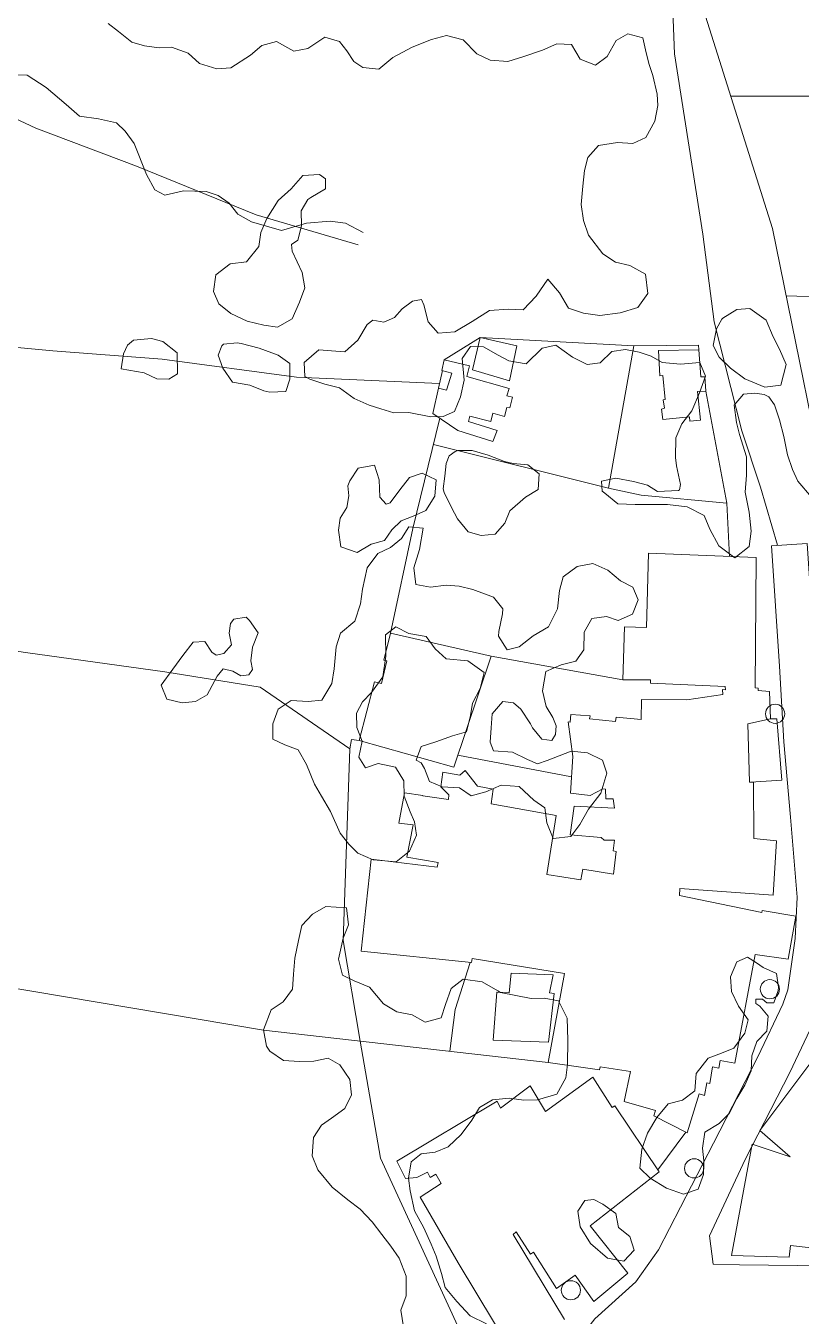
# Model space of a CAD drawing. Header units: metres. Extents: x 4652992 to 4879070, y 2074171 to 2309877.
# Drawn here: x 4654117.7 to 4654179.9, y 2309013.5 to 2309117 of the extents above; entities that cross this region are included whole.
import ezdxf

# ---------------------------------------------------------------- set-up
doc = ezdxf.new("R2010")
doc.units = ezdxf.units.M
doc.header["$MEASUREMENT"] = 0
doc.linetypes.add('DGN Style 3', pattern=[92.779933, 66.271381, -26.508552])
for name, color, linetype, lineweight in [('Level 1', 2, 'Continuous', 0), ('Level 18', 5, 'Continuous', 0), ('Level 20', 30, 'DGN Style 3', 0), ('Level 30', 5, 'Continuous', 0), ('Level 31', 38, 'Continuous', 0), ('Level 35', 4, 'Continuous', 0), ('Level 37', 3, 'Continuous', 0), ('Level 40', 1, 'Continuous', 0), ('Level 61', 4, 'Continuous', 0)]:
    doc.layers.add(name, color=color, linetype=linetype, lineweight=lineweight)

# ---------------------------------------------------------------- blocks, each defined once
blk = doc.blocks.new('POSTE_1')
at = {"layer": 'Level 61'}
blk.add_circle((-4.7e-05, -1.9e-05, -2.4e-05), 0.770001, dxfattribs=at)

msp = doc.modelspace()

# ---------------------------------------------------------------- linework, layer by layer
at = {"layer": 'Level 1'}
for points in [[(4654144.344856, 2309099.474311, 1283.14375), (4654136.170546, 2309101.861843, 1278.44375), (4654126.573947, 2309105.772762, 1274.79375), (4654118.486698, 2309108.838281, 1271.66875), (4654109.952913, 2309112.812057, 1269.36875)], [(4654144.745422, 2309100.468119, 1284.117636), (4654143.348085, 2309101.199375, 1282.917636), (4654142.108994, 2309101.375257, 1281.817636), (4654140.211173, 2309101.217681, 1280.917636), (4654138.210928, 2309100.607931, 1279.917636), (4654135.800593, 2309101.309834, 1279.017636), (4654134.693883, 2309101.93818, 1278.317636), (4654134.003811, 2309102.822243, 1277.917636), (4654133.115959, 2309103.431791, 1277.317636), (4654132.163363, 2309103.751246, 1276.917636), (4654130.340474, 2309103.786692, 1276.317636), (4654128.848091, 2309103.464374, 1275.917636), (4654128.037953, 2309103.891322, 1275.517636), (4654127.369096, 2309105.109106, 1275.217636), (4654126.370912, 2309107.591837, 1274.617636), (4654125.654936, 2309108.594919, 1274.417636), (4654124.959057, 2309109.25941, 1274.017636), (4654123.520266, 2309109.576454, 1273.417636), (4654122.00226, 2309109.804765, 1272.917636), (4654120.913328, 2309110.721928, 1272.617636), (4654119.322544, 2309112.092432, 1272.117636), (4654117.801173, 2309113.074494, 1271.417636), (4654115.854467, 2309113.139326, 1271.017636)]]:
    msp.add_polyline3d(points, dxfattribs=at)
at = {"layer": 'Level 18', "color": 30}
msp.add_line((4654172.561932, 2309019.911529, 1306.375189), (4654172.831034, 2309017.636297, 1306.88959), dxfattribs=at)
at = {"layer": 'Level 18', "color": 30, "extrusion": (-0.2503598730889193, 0.1133182777908549, 0.9614982588987953), "elevation": -902306.917939, "flags": 128}
msp.add_lwpolyline([(-4022717.672442, 3161709.896927), (-4022713.618247, 3161708.036658), (-4022708.344513, 3161706.722262)], dxfattribs=at)
at = {"layer": 'Level 18', "color": 30}
for points in [[(4654166.636446, 2309016.226168, 1306.199303), (4654168.464236, 2309018.788338, 1306.461217), (4654172.872174, 2309027.352588, 1305.273717), (4654176.426608, 2309034.295125, 1304.229967), (4654178.442143, 2309038.513395, 1303.723717), (4654178.830875, 2309039.665385, 1303.486217), (4654179.43069, 2309043.797262, 1302.911217), (4654179.587532, 2309047.107868, 1302.542467), (4654179.04638, 2309053.522989, 1301.961217), (4654178.510804, 2309059.576147, 1301.479967), (4654178.176526, 2309065.655726, 1300.917467), (4654177.526032, 2309075.313377, 1300.111217)], [(4654172.561932, 2309019.911529, 1306.375188), (4654175.411887, 2309026.048867, 1305.268938), (4654178.985571, 2309033.029004, 1304.225188), (4654181.092113, 2309037.437741, 1303.718938), (4654181.618774, 2309038.998476, 1303.481438), (4654182.275736, 2309043.524011, 1302.906438), (4654182.448018, 2309047.16053, 1302.537688), (4654181.890575, 2309053.768775, 1301.956438), (4654181.358677, 2309059.780372, 1301.475188), (4654181.026044, 2309065.830023, 1300.912688), (4654180.374367, 2309075.505228, 1300.106438), (4654177.526032, 2309075.313377, 1300.111217)], [(4654221.274627, 2309017.348229, 1316.188163), (4654202.806685, 2309017.171647, 1312.953852), (4654186.554646, 2309017.449219, 1309.491352), (4654174.967728, 2309017.593862, 1307.297602), (4654172.831034, 2309017.636297, 1306.881621)]]:
    msp.add_polyline3d(points, dxfattribs=at)
at = {"layer": 'Level 20', "linetype": 'Continuous'}
msp.add_polyline3d([(4654178.004559, 2309075.345608, 1300.110414), (4654176.631652, 2309080.011248, 1299.860414), (4654175.142573, 2309084.532499, 1299.360414), (4654172.920741, 2309093.272194, 1296.910414), (4654172.005837, 2309100.322027, 1295.672914), (4654169.746724, 2309114.795581, 1290.772914), (4654169.414926, 2309123.102799, 1289.935414), (4654169.298181, 2309128.599799, 1289.247914), (4654169.335178, 2309132.315121, 1288.660414), (4654169.273925, 2309136.756616, 1288.047914), (4654168.72874, 2309140.793909, 1287.510414), (4654167.941357, 2309144.234261, 1286.997914), (4654167.365054, 2309147.996146, 1286.635414), (4654166.54811, 2309150.512013, 1286.497914), (4654162.332345, 2309157.365282, 1285.122914), (4654159.121324, 2309161.916373, 1284.272914), (4654152.916815, 2309169.138614, 1283.647914), (4654146.72775, 2309176.301139, 1282.672914), (4654137.164379, 2309185.669226, 1281.210414), (4654126.875431, 2309196.867032, 1279.222914), (4654122.227976, 2309201.265283, 1278.297914), (4654119.840413, 2309202.633736, 1278.001979)], dxfattribs=at)
at = {"layer": 'Level 30', "color": 1}
for points in [[(4654179.472413, 2309045.57711, 1305.389342), (4654178.870494, 2309042.114742, 1305.308092), (4654176.218248, 2309042.507286, 1305.433092), (4654174.570444, 2309033.787186, 1305.742467), (4654173.417092, 2309033.984781, 1305.770592), (4654173.301178, 2309033.384002, 1305.789342), (4654172.803545, 2309033.476348, 1305.789342), (4654172.580726, 2309032.154711, 1305.704967), (4654172.343845, 2309032.191386, 1305.701842), (4654172.161798, 2309031.187708, 1305.701842), (4654171.719586, 2309031.309924, 1305.701842), (4654170.745776, 2309028.196084, 1305.701842), (4654168.093436, 2309029.547567, 1306.092467), (4654168.229607, 2309029.983758, 1306.076842), (4654165.69443, 2309030.705469, 1305.483092), (4654166.220236, 2309033.107013, 1305.470592), (4654163.776587, 2309033.475867, 1305.061217), (4654163.724961, 2309033.236898, 1305.061217), (4654159.602102, 2309033.83872, 1304.661217), (4654160.920316, 2309040.986995, 1302.948717), (4654153.490661, 2309042.183541, 1302.561217), (4654153.461878, 2309041.853784, 1301.023717), (4654144.597935, 2309042.773891, 1300.736217), (4654145.400291, 2309050.160202, 1300.836217), (4654150.69368, 2309049.498723, 1301.164342), (4654150.770503, 2309049.888343, 1301.164342), (4654148.257699, 2309050.320058, 1300.892467), (4654148.757015, 2309052.902559, 1300.029967), (4654147.618819, 2309053.047631, 1299.892467), (4654148.086441, 2309055.482836, 1299.411217), (4654149.555276, 2309055.267098, 1299.611217), (4654149.534563, 2309055.236435, 1300.645592), (4654151.594539, 2309054.9367, 1300.942467), (4654151.640193, 2309055.312917, 1300.417467), (4654150.987664, 2309055.949991, 1300.201842), (4654151.153941, 2309057.148628, 1300.133092), (4654152.509625, 2309056.894054, 1300.233092), (4654152.93378, 2309057.259233, 1300.220592), (4654153.943407, 2309056.019774, 1300.904967), (4654155.190949, 2309055.760245, 1300.904967), (4654155.022294, 2309054.584317, 1301.320592), (4654160.256802, 2309053.648061, 1301.295592), (4654159.506422, 2309048.921385, 1302.964342), (4654162.234963, 2309048.493101, 1306.583092), (4654162.384952, 2309049.350527, 1306.583092), (4654164.84838, 2309048.942479, 1306.576842), (4654165.060208, 2309050.766626, 1306.620592), (4654164.811509, 2309050.812801, 1306.620592), (4654164.916234, 2309051.687004, 1303.598717), (4654164.095638, 2309051.674642, 1303.276842), (4654163.861295, 2309051.884556, 1303.245592), (4654161.365944, 2309052.097065, 1302.651842), (4654161.683656, 2309054.417191, 1302.514342), (4654164.932035, 2309054.239933, 1303.001842), (4654164.826686, 2309054.988563, 1302.814342), (4654164.241337, 2309055.008883, 1302.742467), (4654164.20879, 2309055.770927, 1302.720592), (4654163.985543, 2309055.811635, 1302.711217), (4654162.984438, 2309055.277432, 1302.283092), (4654161.407031, 2309055.460662, 1302.014342), (4654161.574486, 2309058.388839, 1301.983092), (4654161.214279, 2309061.185121, 1301.758092), (4654161.355592, 2309061.154923, 1301.758092), (4654161.411396, 2309061.773074, 1301.758092), (4654162.962008, 2309061.651737, 1301.983092), (4654162.931708, 2309061.413183, 1301.992467), (4654165.011524, 2309061.199758, 1302.533092), (4654165.052888, 2309061.554963, 1302.533092), (4654167.058683, 2309061.357357, 1302.779967), (4654167.082358, 2309062.969493, 1302.804967), (4654170.72402, 2309062.939092, 1303.520592), (4654173.624957, 2309063.360258, 1303.426842), (4654173.594415, 2309063.772174, 1303.398717), (4654173.823399, 2309063.758199, 1302.204967), (4654173.817787, 2309064.025151, 1302.204967), (4654167.806171, 2309064.288815, 1302.242467), (4654167.807213, 2309064.554497, 1302.204967), (4654165.585552, 2309064.560502, 1301.864342), (4654165.735757, 2309068.810872, 1301.576842), (4654167.507301, 2309068.740128, 1301.929967), (4654167.656166, 2309074.717163, 1301.973717), (4654176.289001, 2309074.370319, 1301.664342), (4654176.203181, 2309063.896881, 1303.008092), (4654176.467492, 2309063.882393, 1303.008092), (4654176.4592, 2309063.681135, 1303.008092), (4654177.374671, 2309063.618482, 1302.992467), (4654177.43869, 2309061.406472, 1302.945592), (4654175.623297, 2309061.017379, 1303.036217), (4654175.751659, 2309056.334252, 1303.295592), (4654176.069789, 2309056.308262, 1303.964342), (4654176.11153, 2309051.819025, 1303.964342), (4654177.922469, 2309051.627454, 1306.733092), (4654177.668801, 2309047.27207, 1306.651842), (4654170.179605, 2309047.811708, 1307.295592), (4654170.139013, 2309047.234297, 1305.758092), (4654176.756723, 2309045.876439, 1305.467467), (4654176.776419, 2309046.032288, 1305.467467), (4654179.472413, 2309045.57711, 1305.389342)], [(4654152.040557, 2309057.551403, 1298.604967), (4654144.425254, 2309059.685054, 1298.273717), (4654145.664184, 2309064.391513, 1298.658092), (4654146.234509, 2309064.248532, 1298.658092), (4654146.660027, 2309066.063569, 1298.298717), (4654146.419532, 2309066.12903, 1298.298717), (4654146.940496, 2309068.289391, 1297.914342), (4654155.020603, 2309066.456928, 1298.133092), (4654152.040557, 2309057.551403, 1298.604967)], [(4654181.395872, 2309018.883525, 1312.351494), (4654179.054628, 2309019.142302, 1312.242119), (4654178.950929, 2309018.215716, 1313.492119), (4654174.320686, 2309018.338067, 1313.135869), (4654175.967365, 2309027.287948, 1313.248369), (4654179.011475, 2309026.267452, 1307.448369), (4654176.59062, 2309028.377723, 1306.954619), (4654182.457477, 2309036.179811, 1306.942119)], [(4654156.718067, 2309010.54214, 1308.789342), (4654152.370894, 2309017.743401, 1308.889342), (4654152.370894, 2309017.743401, 1304.376842), (4654149.317551, 2309023.030819, 1304.236217), (4654151.014175, 2309024.109124, 1304.267467), (4654150.589083, 2309024.867853, 1304.267467), (4654150.142314, 2309024.615268, 1304.267467), (4654149.922104, 2309025.024102, 1304.267467), (4654149.05917, 2309024.595905, 1304.242467), (4654148.144461, 2309024.512767, 1304.161217), (4654147.464625, 2309025.910351, 1304.161217), (4654155.507111, 2309030.721067, 1304.029967), (4654155.790062, 2309030.180451, 1304.629967), (4654158.171638, 2309031.962578, 1304.961217), (4654159.378771, 2309029.895956, 1305.173717), (4654163.195077, 2309032.645764, 1305.320592)], [(4654163.195077, 2309032.645764, 1305.320592), (4654164.747143, 2309030.207835, 1305.829967), (4654164.965052, 2309030.342079, 1305.829967), (4654168.512381, 2309025.068338, 1305.395592), (4654162.974652, 2309020.734022, 1305.161217), (4654162.974652, 2309020.734022, 1308.517467), (4654165.99755, 2309016.927981, 1307.848717), (4654163.260499, 2309014.646747, 1307.823717), (4654161.770235, 2309016.750301, 1308.239342), (4654160.278381, 2309015.684397, 1308.211217), (4654158.431243, 2309018.617079, 1308.633092), (4654158.197649, 2309018.438611, 1308.633092), (4654157.030703, 2309020.230162, 1308.686217), (4654156.794386, 2309020.038556, 1308.689342), (4654160.910934, 2309013.199417, 1308.870592)]]:
    msp.add_polyline3d(points, dxfattribs=at)
at = {"layer": 'Level 31'}
for points in [[(4654171.698144, 2309091.041903, 1298.658092), (4654171.865273, 2309088.864259, 1298.751842), (4654172.182657, 2309088.859754, 1298.751842), (4654172.250745, 2309087.732282, 1298.751842), (4654171.592286, 2309087.697052, 1298.839342), (4654171.837615, 2309085.390581, 1298.858092), (4654170.967068, 2309085.323243, 1298.858092), (4654170.948866, 2309085.665235, 1298.858092), (4654168.800979, 2309085.448535, 1299.189342), (4654168.708113, 2309086.264341, 1299.176842), (4654168.93713, 2309086.342135, 1299.170592), (4654168.831648, 2309087.033853, 1299.170592), (4654168.992041, 2309087.05589, 1299.170592), (4654168.798228, 2309088.978024, 1299.098717), (4654168.567305, 2309088.956988, 1299.098717), (4654168.468518, 2309090.99163, 1298.973717), (4654171.698144, 2309091.041903, 1298.658092)], [(4654155.172526, 2309083.691612, 1295.511217), (4654152.342222, 2309084.566265, 1294.986217), (4654150.359537, 2309085.939911, 1294.448717), (4654150.807169, 2309087.955902, 1294.498717), (4654151.432775, 2309087.786681, 1294.517467), (4654151.861859, 2309089.153825, 1294.501842), (4654151.079168, 2309089.384975, 1294.501842), (4654151.255772, 2309090.239551, 1294.501842), (4654153.289962, 2309089.740714, 1294.823717), (4654153.082262, 2309088.906954, 1294.886217), (4654156.464374, 2309087.935744, 1295.361217), (4654156.295513, 2309087.349114, 1295.361217), (4654156.734335, 2309087.241096, 1295.361217), (4654156.514049, 2309086.382399, 1295.361217), (4654156.280077, 2309086.418292, 1295.361217), (4654156.08599, 2309085.681371, 1295.361217), (4654155.167728, 2309085.941577, 1295.333092), (4654154.996537, 2309085.277925, 1295.333092), (4654153.32245, 2309085.720864, 1295.108092), (4654153.199265, 2309085.280367, 1295.108092), (4654155.501758, 2309084.55448, 1295.551842), (4654155.172526, 2309083.691612, 1295.511217)], [(4654160.00111, 2309040.879211, 1303.8375), (4654156.634326, 2309041.012466, 1303.3375), (4654156.472412, 2309039.415776, 1303.325), (4654155.491311, 2309039.485824, 1303.225), (4654155.193354, 2309035.631628, 1303.225), (4654159.633215, 2309035.464456, 1303.95), (4654160.082554, 2309039.369986, 1303.89375), (4654159.717515, 2309039.433982, 1303.89375), (4654160.00111, 2309040.879211, 1303.8375)]]:
    msp.add_polyline3d(points, dxfattribs=at)
msp.add_3dface([(4654156.490827, 2309088.556838, 1295.117467), (4654153.541916, 2309089.421173, 1294.917467), (4654154.14739, 2309092.038325, 1294.873717), (4654157.075415, 2309091.369524, 1295.079967)], dxfattribs=at)
at = {"layer": 'Level 35'}
msp.add_polyline3d([(4654175.845856, 2309056.326557, 1302.295592), (4654178.360216, 2309056.502898, 1302.326842), (4654177.945598, 2309061.419334, 1302.308092), (4654177.43869, 2309061.406472, 1302.308092)], dxfattribs=at)
at = {"layer": 'Level 37'}
for p, q in [((4654221.688222, 2309094.19044, 1313.693117), (4654178.709692, 2309095.365278, 1301.689286)), ((4654139.398095, 2309088.836191, 1285.675), (4654150.891871, 2309088.344529, 1293.33125)), ((4654151.116148, 2309089.374054, 1293.86875), (4654150.807208, 2309087.955892, 1293.86875)), ((4654172.250745, 2309087.732282, 1298.64375), (4654173.938103, 2309078.717102, 1300.71875)), ((4654165.585552, 2309064.560502, 1301.864343), (4654155.020603, 2309066.456928, 1298.133093)), ((4654152.359441, 2309058.50435, 1299.674912), (4654161.482129, 2309056.773851, 1301.149912)), ((4654136.759414, 2309036.436338, 1298.175), (4654114.075223, 2309040.247526, 1291.945246)), ((4654136.759414, 2309036.436339, 1298.175), (4654159.602103, 2309033.838721, 1303.2375)), ((4654170.642384, 2309028.248767, 1305.494329), (4654168.407691, 2309025.223978, 1305.494329))]:
    msp.add_line(p, q, dxfattribs=at)
at = {"layer": 'Level 37', "extrusion": (-0.0184470340820595, 0.9988702463930804, 0.0437942667960359), "elevation": 2220703.782033, "flags": 128}
msp.add_lwpolyline([(-4696050.871379, -96037.020337), (-4696031.918343, -96042.850931), (-4696017.941334, -96049.03572)], dxfattribs=at)
at = {"layer": 'Level 37', "extrusion": (-0.1880712131800607, 0.428273936286054, 0.8838612188975311), "elevation": 114755.625665, "flags": 128}
msp.add_lwpolyline([(-5189819.269485, -214066.38824), (-5189819.389219, -214066.789095), (-5189814.626325, -214069.091274)], dxfattribs=at)
at = {"layer": 'Level 37', "extrusion": (-0.9057484401896608, 0.244550306112619, 0.3461429052778937), "elevation": -3650354.219956, "flags": 128}
msp.add_lwpolyline([(-3442429.469576, 1348180.947456), (-3442420.342691, 1348181.593653), (-3442411.760418, 1348182.89937)], dxfattribs=at)
at = {"layer": 'Level 37', "extrusion": (0.0850479932177606, 0.9847920192027192, 0.1514975833611321), "elevation": 2669968.839727, "flags": 128}
msp.add_lwpolyline([(-4438194.878895, -407911.227523), (-4438183.595927, -407915.173064), (-4438180.136933, -407916.619862)], dxfattribs=at)
at = {"layer": 'Level 37', "extrusion": (-0.7995186238002807, 0.1444785051094177, 0.5830059448735093), "elevation": -3386708.753047, "flags": 128}
msp.add_lwpolyline([(-3099888.733444, 2431812.556116), (-3099888.697293, 2431811.532999), (-3099887.944137, 2431811.490246)], dxfattribs=at)
at = {"layer": 'Level 37', "extrusion": (0.3727493354273432, -0.0369707064094594, 0.9271952867686826), "elevation": 1650672.044599, "flags": 128}
msp.add_lwpolyline([(2757123.008895, -4082441.150603), (2757126.391208, -4082441.267401), (2757130.265143, -4082442.151729)], dxfattribs=at)
at = {"layer": 'Level 37', "extrusion": (0.1695490520105785, 0.2899032288671062, 0.9419178503748298), "elevation": 1459727.048873, "flags": 128}
msp.add_lwpolyline([(-2851818.823748, -4090110.015821), (-2851802.096022, -4090122.447211), (-2851795.945801, -4090130.18573)], dxfattribs=at)
at = {"layer": 'Level 37'}
for points in [[(4654181.233677, 2309068.893812, 1302.79757), (4654181.053731, 2309074.302509, 1302.47257), (4654182.862552, 2309074.866818, 1303.88507), (4654177.614229, 2309100.772467, 1301.11007), (4654171.288616, 2309120.821527, 1293.76007), (4654170.408761, 2309134.764596, 1291.41007), (4654169.242882, 2309146.860056, 1290.08507), (4654163.35518, 2309159.79766, 1289.01007), (4654156.320499, 2309172.643889, 1289.36007), (4654145.670641, 2309183.625173, 1288.81007), (4654129.821234, 2309200.547472, 1285.36007), (4654124.102942, 2309204.415624, 1284.39472)], [(4654150.387827, 2309083.444471, 1295.23125), (4654164.452755, 2309079.927811, 1298.65625), (4654166.486234, 2309091.362476, 1297.39375), (4654154.14739, 2309092.038325, 1294.68125), (4654151.255772, 2309090.239551, 1294.24375)], [(4654139.398095, 2309088.836191, 1285.675), (4654128.627248, 2309090.278376, 1281.7375), (4654119.854925, 2309090.94836, 1278.5125), (4654114.390596, 2309091.476521, 1276.688684)], [(4654164.452755, 2309079.927811, 1298.65625), (4654167.052802, 2309079.37178, 1299.84375), (4654173.938102, 2309078.717101, 1300.71875), (4654174.148899, 2309074.456303, 1301.04375)], [(4654128.843995, 2309065.177702, 1290.8625), (4654136.480665, 2309063.969517, 1293.5875), (4654143.682367, 2309059.012652, 1297.4125), (4654143.16277, 2309043.615932, 1299.6625), (4654144.522087, 2309035.553585, 1299.895399)]]:
    msp.add_polyline3d(points, dxfattribs=at)
at = {"layer": 'Level 40', "color": 3}
for points in [[(4654149.631681, 2309094.637681, 1293.107899), (4654149.97043, 2309093.281838, 1293.382899), (4654150.776461, 2309092.367884, 1293.695399), (4654152.118045, 2309092.480115, 1294.095399), (4654153.502433, 2309093.324688, 1294.495399), (4654154.892679, 2309094.196527, 1294.945399), (4654156.431795, 2309094.295015, 1295.395399), (4654157.595458, 2309094.245679, 1295.582899), (4654158.631655, 2309095.335865, 1295.757899), (4654159.583673, 2309096.700734, 1295.907899), (4654160.524699, 2309095.615301, 1296.232899), (4654161.233042, 2309094.380017, 1296.595399), (4654162.435926, 2309093.980058, 1296.970399), (4654163.740444, 2309093.786508, 1297.257899), (4654165.390999, 2309094.003749, 1297.957899), (4654166.80289, 2309094.443169, 1298.132899), (4654167.614174, 2309095.552957, 1298.307899), (4654167.40444, 2309097.10935, 1298.445399), (4654166.150618, 2309097.805399, 1298.270399), (4654165.006444, 2309098.07872, 1298.145399), (4654163.977534, 2309098.755168, 1297.982899), (4654162.838856, 2309100.25364, 1297.695399), (4654162.431712, 2309101.424481, 1297.482899), (4654162.245536, 2309102.690642, 1297.245399), (4654162.391765, 2309104.170875, 1296.932899), (4654162.518506, 2309105.427125, 1296.732899), (4654162.774383, 2309106.484629, 1296.632899), (4654163.638518, 2309107.440513, 1296.545399), (4654165.179546, 2309107.681188, 1296.920399), (4654166.392114, 2309107.592868, 1297.845399), (4654167.442183, 2309108.081182, 1298.395399), (4654168.151712, 2309109.383857, 1298.582899), (4654168.393838, 2309110.643938, 1298.070399), (4654168.362268, 2309111.563308, 1297.620399), (4654167.998049, 2309113.067196, 1296.582899), (4654167.686803, 2309114.017886, 1296.045399), (4654167.404851, 2309115.104903, 1295.495399), (4654167.187467, 2309116.092548, 1294.745399), (4654165.994388, 2309116.404852, 1294.095399), (4654165.047987, 2309115.865838, 1293.757899), (4654164.344318, 2309114.59043, 1293.757899), (4654163.390145, 2309113.881963, 1293.707899), (4654162.177456, 2309114.369578, 1293.157899), (4654161.484778, 2309115.544472, 1292.482899), (4654160.293732, 2309115.599667, 1291.670399), (4654159.155659, 2309115.101663, 1291.432899), (4654157.638188, 2309114.570756, 1291.432899), (4654156.353401, 2309114.189699, 1291.370399), (4654154.943301, 2309114.291762, 1291.082899), (4654153.879239, 2309114.804615, 1290.807899), (4654152.773922, 2309115.9252, 1290.270399), (4654151.443934, 2309116.266795, 1289.707899), (4654150.231487, 2309115.955819, 1289.282899), (4654148.696439, 2309115.343114, 1288.620399), (4654147.141902, 2309114.506426, 1288.157899), (4654146.025473, 2309113.576002, 1288.095399), (4654144.736618, 2309113.709162, 1287.407899), (4654144.006995, 2309114.17898, 1286.895399), (4654143.4474, 2309115.040208, 1286.195399), (4654142.86437, 2309115.792374, 1285.082899), (4654141.67715, 2309116.131943, 1283.782899), (4654140.308426, 2309115.226979, 1283.120399), (4654139.20156, 2309115.007491, 1282.557899), (4654137.795165, 2309115.793223, 1281.870399), (4654136.637481, 2309115.470529, 1281.620399), (4654135.726355, 2309114.695815, 1281.507899), (4654134.130805, 2309113.668267, 1281.170399), (4654133.025852, 2309113.590965, 1280.857899), (4654131.631295, 2309114.031933, 1280.357899), (4654130.719684, 2309114.8544, 1280.007899), (4654129.364227, 2309115.34404, 1279.482899), (4654128.37466, 2309115.270571, 1279.132899), (4654127.20705, 2309115.434828, 1278.732899), (4654126.18412, 2309115.739247, 1278.370399), (4654125.1356, 2309116.591006, 1277.832899), (4654124.298363, 2309117.226444, 1277.470399)], [(4654139.864981, 2309097.236426, 1285.607899), (4654140.064822, 2309096.017226, 1285.670399), (4654139.646543, 2309094.872845, 1285.707899), (4654139.070965, 2309093.532556, 1285.695399), (4654137.890533, 2309092.866824, 1285.420399), (4654136.797983, 2309093.014422, 1285.257899), (4654135.453343, 2309093.330716, 1285.082899), (4654134.145839, 2309093.954702, 1284.807899), (4654133.161004, 2309094.739226, 1284.445399), (4654132.736977, 2309095.719435, 1284.145399), (4654132.936609, 2309097.054052, 1283.907899), (4654134.075527, 2309097.929522, 1283.882899), (4654135.382346, 2309098.109117, 1283.932899), (4654136.39303, 2309099.327649, 1283.832899), (4654136.545609, 2309100.442777, 1283.670399), (4654137.019011, 2309101.575368, 1283.445399), (4654137.933058, 2309103.015428, 1283.370399), (4654138.973492, 2309103.96935, 1283.420399), (4654139.921324, 2309105.029161, 1283.470399), (4654141.265622, 2309105.114658, 1283.570399), (4654141.736359, 2309104.755727, 1283.595399), (4654141.737045, 2309103.952146, 1283.570399), (4654140.550731, 2309103.258978, 1283.557899), (4654140.316629, 2309103.108191, 1283.545399), (4654139.774151, 2309102.191233, 1283.720399), (4654139.80274, 2309100.979967, 1283.970399), (4654139.500589, 2309099.839442, 1284.170399), (4654138.993058, 2309099.488891, 1284.395399), (4654139.05256, 2309098.959671, 1284.620399), (4654139.864981, 2309097.236426, 1285.607899)], [(4654180.739765, 2309079.212078, 1308.932899), (4654179.625716, 2309080.504022, 1308.682899), (4654179.211733, 2309081.424465, 1308.507899), (4654178.801845, 2309082.621349, 1308.307899), (4654178.502618, 2309084.071895, 1307.957899), (4654178.180439, 2309085.416419, 1307.607899), (4654177.770551, 2309086.613304, 1306.682899), (4654177.299189, 2309087.268696, 1305.657899), (4654176.949157, 2309087.454446, 1304.582899), (4654176.191713, 2309087.560895, 1303.657899), (4654175.2818, 2309087.478084, 1302.857899), (4654174.530929, 2309086.584789, 1302.182899), (4654174.711441, 2309085.20699, 1302.132899), (4654174.951332, 2309084.230306, 1302.245399), (4654175.525457, 2309082.453048, 1302.620399), (4654175.515033, 2309080.969078, 1302.795399), (4654175.420051, 2309079.615362, 1302.757899), (4654175.721148, 2309078.008672, 1302.820399), (4654175.899193, 2309076.484387, 1302.907899), (4654175.719653, 2309075.260925, 1302.920399), (4654174.593981, 2309074.352012, 1302.820399), (4654173.305831, 2309075.300552, 1302.657899), (4654172.579518, 2309076.633658, 1302.520399), (4654172.114663, 2309077.742588, 1302.357899), (4654170.768666, 2309078.423087, 1302.045399), (4654169.178139, 2309078.623104, 1301.620399), (4654167.687524, 2309078.6335, 1301.595399), (4654166.585417, 2309078.616875, 1301.182899), (4654165.187145, 2309078.663601, 1300.907899), (4654164.162452, 2309079.527744, 1300.657899), (4654163.943273, 2309079.686794, 1300.645399), (4654163.889852, 2309080.483383, 1300.570399), (4654165.044021, 2309080.741246, 1300.607899), (4654166.449864, 2309080.468568, 1300.795399), (4654167.569112, 2309080.17307, 1300.857899), (4654168.388194, 2309079.661365, 1301.070399), (4654170.069278, 2309079.750434, 1301.282899), (4654170.134695, 2309079.792524, 1301.332899), (4654170.227251, 2309080.22139, 1301.445399), (4654169.903015, 2309081.720863, 1301.445399), (4654169.82067, 2309082.383431, 1301.445399), (4654169.854233, 2309083.974618, 1301.382899), (4654170.324154, 2309085.107925, 1301.370399), (4654171.138306, 2309086.139557, 1301.320399), (4654171.758416, 2309087.577235, 1301.257899), (4654172.220767, 2309088.936494, 1301.045399), (4654171.777052, 2309090.01286, 1300.782899), (4654170.230589, 2309089.894995, 1300.620399), (4654168.763113, 2309090.012607, 1300.270399), (4654167.863258, 2309090.54159, 1299.995399), (4654166.917126, 2309090.856141, 1299.670399), (4654165.807448, 2309091.065466, 1299.307899), (4654164.703343, 2309090.909061, 1298.782899), (4654163.771924, 2309089.986638, 1298.620399), (4654162.733236, 2309089.872322, 1298.170399), (4654161.564139, 2309090.458898, 1297.895399), (4654160.222141, 2309091.418956, 1297.470399), (4654159.127606, 2309091.176379, 1297.195399), (4654157.840174, 2309089.909487, 1297.107899), (4654156.45547, 2309090.149601, 1296.882899), (4654155.597895, 2309090.613457, 1296.582899), (4654154.419228, 2309091.286205, 1296.057899), (4654153.382539, 2309091.311669, 1295.745399), (4654152.693439, 2309090.337412, 1295.732899), (4654152.852131, 2309088.592935, 1295.882899), (4654152.562894, 2309087.252729, 1295.895399), (4654152.087188, 2309086.092618, 1295.895399), (4654151.184907, 2309085.696751, 1295.645399), (4654150.190497, 2309085.657088, 1295.232899), (4654148.434639, 2309086.004636, 1294.657899), (4654147.219051, 2309085.984244, 1294.145399), (4654146.186361, 2309086.289268, 1293.745399), (4654145.240229, 2309086.603818, 1293.320399), (4654144.032638, 2309087.142545, 1292.645399), (4654142.861756, 2309087.981876, 1292.082899), (4654141.68866, 2309088.288892, 1291.570399), (4654140.47907, 2309088.687839, 1290.945399), (4654140.071422, 2309088.887204, 1290.720399), (4654140.033569, 2309090.016961, 1290.657899), (4654141.209304, 2309091.027331, 1290.720399), (4654142.207499, 2309090.954018, 1290.907899), (4654143.286467, 2309090.863427, 1291.320399), (4654144.337151, 2309091.816422, 1291.795399), (4654145.084099, 2309093.05872, 1291.945399), (4654145.526669, 2309093.412715, 1292.020399), (4654146.420953, 2309093.249463, 1292.407899), (4654147.263601, 2309093.630045, 1292.582899), (4654147.894854, 2309094.336261, 1292.832899), (4654148.703007, 2309094.948554, 1292.832899), (4654149.433959, 2309095.072613, 1292.895399), (4654149.631681, 2309094.637681, 1293.107899)], [(4654172.856961, 2309091.378194, 1300.882899), (4654173.336095, 2309090.461198, 1301.032899), (4654174.242823, 2309089.565063, 1301.245399), (4654175.38262, 2309088.703321, 1301.470399), (4654176.990551, 2309088.050366, 1302.182899), (4654178.263745, 2309088.199256, 1302.495399), (4654178.709489, 2309089.873291, 1302.657899), (4654178.180422, 2309091.081827, 1302.795399), (4654177.664738, 2309092.090899, 1302.782899), (4654177.104913, 2309093.418359, 1302.532899), (4654175.782174, 2309094.347327, 1301.957899), (4654174.753632, 2309094.286523, 1301.657899), (4654173.613058, 2309093.575631, 1301.257899), (4654173.54176, 2309093.506627, 1301.232899), (4654173.11957, 2309092.726296, 1300.945399), (4654172.856961, 2309091.378194, 1300.882899)], [(4654127.179628, 2309089.181279, 1282.432899), (4654128.198618, 2309088.705804, 1282.770399), (4654129.168165, 2309088.670091, 1282.870399), (4654129.868419, 2309089.121165, 1282.820399), (4654129.823803, 2309090.790225, 1282.595399), (4654128.667061, 2309091.695738, 1282.245399), (4654127.771909, 2309091.944438, 1281.932899), (4654126.337366, 2309091.822103, 1281.682899), (4654125.847074, 2309091.411955, 1281.707899), (4654125.523854, 2309090.708559, 1281.982899), (4654125.326657, 2309089.520408, 1282.445399), (4654127.179628, 2309089.181279, 1282.432899)], [(4654135.652574, 2309088.209254, 1286.332899), (4654136.790673, 2309087.736278, 1286.670399), (4654137.259222, 2309087.636062, 1286.707899), (4654138.542514, 2309087.705912, 1286.745399), (4654138.864499, 2309088.670031, 1286.570399), (4654138.875234, 2309089.930273, 1286.207899), (4654137.927878, 2309090.620699, 1285.957899), (4654136.403916, 2309091.176206, 1285.707899), (4654134.95491, 2309091.543516, 1285.532899), (4654134.651732, 2309091.608361, 1285.495399), (4654133.561371, 2309091.497245, 1285.370399), (4654133.415835, 2309091.356209, 1285.370399), (4654133.113341, 2309090.617474, 1285.345399), (4654133.492162, 2309089.560852, 1285.545399), (4654134.262727, 2309088.449134, 1285.620399), (4654135.652574, 2309088.209254, 1286.332899)], [(4654151.249204, 2309079.576501, 1296.839149), (4654151.845223, 2309078.390187, 1297.476649), (4654152.317185, 2309077.484528, 1297.945399), (4654153.170833, 2309076.440776, 1298.307899), (4654154.238374, 2309076.127781, 1298.682899), (4654155.338747, 2309076.231309, 1298.907899), (4654156.112486, 2309077.124709, 1298.545399), (4654156.539419, 2309078.120508, 1298.232899), (4654157.794534, 2309079.207449, 1298.014149), (4654158.790168, 2309079.813391, 1297.845399), (4654158.880905, 2309081.092854, 1297.676649), (4654157.981815, 2309081.793371, 1297.545399), (4654156.78646, 2309081.907808, 1297.457899), (4654156.111264, 2309082.066312, 1297.370399), (4654154.787948, 2309082.575184, 1297.032899), (4654153.492756, 2309082.950979, 1296.589149), (4654152.372016, 2309082.950633, 1296.245399), (4654152.142462, 2309082.872659, 1296.176649), (4654151.645622, 2309082.541243, 1296.020399), (4654151.427825, 2309081.924266, 1296.107899), (4654151.321525, 2309080.902256, 1296.370399), (4654151.185199, 2309079.87255, 1296.407899), (4654151.249204, 2309079.576501, 1296.839149)], [(4654142.777458, 2309076.568547, 1294.439149), (4654142.972625, 2309075.22364, 1294.814149), (4654144.282262, 2309074.759493, 1295.007899), (4654145.396843, 2309075.44192, 1294.939149), (4654146.481516, 2309075.719956, 1294.882899), (4654147.049697, 2309076.575863, 1294.914149), (4654147.804585, 2309077.306863, 1295.351649), (4654148.781306, 2309077.678804, 1295.857899), (4654149.775479, 2309078.132004, 1296.301649), (4654150.49513, 2309079.295487, 1296.489149), (4654150.621732, 2309080.614095, 1296.301649), (4654149.479263, 2309081.127491, 1295.876649), (4654148.467528, 2309080.791366, 1295.414149), (4654147.698208, 2309079.794317, 1294.707899), (4654146.917253, 2309078.743095, 1294.514149), (4654146.610138, 2309078.638777, 1294.407899), (4654146.090737, 2309079.203106, 1293.989149), (4654146.035516, 2309080.603082, 1293.701649), (4654145.674224, 2309081.771032, 1293.370399), (4654144.358171, 2309081.542466, 1292.982899), (4654143.681216, 2309080.511504, 1292.814149), (4654143.539516, 2309080.116849, 1292.801649), (4654143.610922, 2309079.322507, 1292.920399), (4654143.453967, 2309078.392844, 1293.251649), (4654142.910099, 2309077.517573, 1293.651649), (4654142.777458, 2309076.568547, 1294.439149)], [(4654161.451337, 2309058.83116, 1302.920399), (4654162.76952, 2309058.689196, 1303.595399), (4654163.962979, 2309058.098778, 1304.295399), (4654164.298751, 2309057.048858, 1304.582899), (4654163.840154, 2309055.442062, 1304.607899), (4654162.836634, 2309054.175298, 1304.420399), (4654162.145871, 2309052.925539, 1304.207899), (4654161.432086, 2309051.960176, 1303.845399), (4654159.996857, 2309051.81973, 1303.407899), (4654159.507586, 2309053.070139, 1302.957899), (4654159.346422, 2309054.278377, 1302.432899), (4654158.465719, 2309054.8858, 1301.895399), (4654157.268427, 2309055.980093, 1301.445399), (4654155.831281, 2309056.091584, 1301.282899), (4654154.589842, 2309055.546406, 1301.295399), (4654153.427074, 2309055.235943, 1301.420399), (4654152.498403, 2309055.881565, 1301.157899), (4654151.109226, 2309055.954858, 1300.907899), (4654150.080778, 2309056.398222, 1300.582899), (4654149.685524, 2309057.432906, 1300.220399), (4654149.416903, 2309057.881577, 1300.145399), (4654149.015885, 2309058.107014, 1299.945399), (4654149.418834, 2309059.1947, 1300.257899), (4654150.598871, 2309059.585314, 1300.520399), (4654151.936247, 2309060.054095, 1300.720399), (4654153.04529, 2309060.376039, 1300.820399), (4654153.381084, 2309061.673709, 1300.770399), (4654153.54035, 2309062.673732, 1300.682899), (4654154.133256, 2309063.860561, 1300.657899), (4654154.463293, 2309065.131513, 1300.557899), (4654153.150874, 2309066.082724, 1300.382899), (4654151.412484, 2309066.230644, 1300.320399), (4654150.545215, 2309067.03083, 1300.220399), (4654149.804585, 2309068.027532, 1300.007899), (4654148.423084, 2309068.266869, 1299.770399), (4654147.385043, 2309068.796126, 1299.457899), (4654146.546542, 2309068.164838, 1299.207899), (4654146.57147, 2309066.45471, 1299.545399), (4654146.327773, 2309064.801989, 1299.782899), (4654145.437459, 2309063.53898, 1299.707899), (4654144.710244, 2309062.77212, 1299.645399), (4654144.234385, 2309061.867701, 1299.607899), (4654144.240131, 2309060.720623, 1299.582899), (4654144.677596, 2309059.621023, 1299.582899), (4654144.401284, 2309058.33859, 1299.495399), (4654144.95004, 2309057.494682, 1299.545399), (4654145.951633, 2309057.839589, 1299.570399), (4654147.348483, 2309057.541076, 1299.720399), (4654148.012362, 2309056.448985, 1300.057899), (4654148.054563, 2309055.210274, 1300.432899), (4654148.516971, 2309053.965606, 1301.007899), (4654148.877689, 2309053.161883, 1301.532899), (4654149.040773, 2309052.092972, 1302.032899), (4654148.478566, 2309050.787793, 1302.220399), (4654147.394462, 2309049.929516, 1302.282899), (4654145.548623, 2309050.100399, 1302.120399), (4654144.316788, 2309050.643123, 1301.757899), (4654143.59918, 2309051.355429, 1301.432899), (4654142.916112, 2309052.22804, 1300.895399), (4654142.14287, 2309053.986296, 1300.295399), (4654141.42143, 2309055.202478, 1299.682899), (4654140.841975, 2309056.164736, 1299.545399), (4654140.201126, 2309057.754961, 1299.307899), (4654139.527654, 2309058.932944, 1298.507899), (4654138.460831, 2309059.328614, 1297.720399), (4654137.518726, 2309059.781474, 1296.970399), (4654137.503388, 2309061.014444, 1296.470399), (4654137.923606, 2309062.182281, 1296.270399), (4654138.973171, 2309062.880254, 1296.270399), (4654140.335485, 2309062.812702, 1296.495399), (4654141.452201, 2309062.909426, 1296.770399), (4654142.246578, 2309064.248832, 1296.745399), (4654142.419277, 2309065.441618, 1296.645399), (4654142.599656, 2309067.191714, 1296.457899), (4654142.948879, 2309068.29088, 1296.432899), (4654144.082872, 2309069.250286, 1296.707899), (4654144.554898, 2309070.65858, 1296.795399), (4654144.694978, 2309071.830389, 1296.820399), (4654145.090257, 2309073.534559, 1296.820399), (4654145.930682, 2309074.69644, 1296.820399), (4654146.961058, 2309075.174933, 1296.820399), (4654147.843691, 2309075.880632, 1296.982899), (4654148.411651, 2309076.821264, 1297.120399), (4654149.568659, 2309076.713744, 1297.507899), (4654149.286586, 2309075.013328, 1297.845399), (4654148.829909, 2309073.545859, 1298.020399), (4654148.989153, 2309072.198293, 1298.232899), (4654150.149997, 2309071.978163, 1298.345399), (4654151.424052, 2309072.153053, 1298.457899), (4654152.473609, 2309072.068496, 1298.595399), (4654153.569215, 2309071.806413, 1298.707899), (4654155.203988, 2309071.17758, 1298.932899), (4654155.961887, 2309070.26103, 1299.045399), (4654155.929265, 2309069.848788, 1299.045399), (4654155.651032, 2309068.427027, 1299.057899), (4654155.624166, 2309068.041503, 1299.120399), (4654156.314907, 2309066.943672, 1299.445399), (4654157.266612, 2309067.18745, 1299.707899), (4654158.389091, 2309068.093421, 1299.620399), (4654159.638207, 2309068.804644, 1299.557899), (4654160.342403, 2309070.247164, 1299.532899), (4654160.518942, 2309071.718605, 1299.495399), (4654160.81444, 2309072.829253, 1299.495399), (4654161.91965, 2309073.655072, 1299.582899), (4654163.178355, 2309073.889138, 1299.907899), (4654164.383327, 2309073.352154, 1300.507899), (4654165.406015, 2309072.490808, 1301.082899), (4654166.396088, 2309071.99975, 1301.682899), (4654166.818204, 2309070.959325, 1302.120399), (4654166.37688, 2309069.823945, 1302.195399), (4654165.227542, 2309069.31498, 1301.757899), (4654164.283518, 2309069.628512, 1301.057899), (4654163.095808, 2309069.463118, 1300.757899), (4654162.493309, 2309068.362182, 1300.645399), (4654162.474108, 2309066.968907, 1300.882899), (4654161.825561, 2309066.045498, 1301.170399), (4654160.63593, 2309065.740776, 1301.282899), (4654159.42711, 2309065.216574, 1301.320399), (4654159.146958, 2309063.655486, 1301.232899), (4654159.442435, 2309062.418544, 1301.170399), (4654159.979677, 2309061.521202, 1301.020399), (4654160.255972, 2309060.84731, 1300.957899), (4654160.192647, 2309060.162154, 1300.982899), (4654159.889479, 2309059.667991, 1300.982899), (4654159.098953, 2309059.781035, 1300.970399), (4654158.341054, 2309060.697585, 1300.895399), (4654158.183719, 2309061.010684, 1300.895399), (4654157.397041, 2309062.184912, 1300.807899), (4654156.832932, 2309062.69673, 1300.732899), (4654155.956062, 2309062.800278, 1300.557899), (4654155.096451, 2309061.810184, 1300.470399), (4654155.027366, 2309060.707045, 1300.520399), (4654154.946767, 2309059.550472, 1300.532899), (4654155.217305, 2309058.849864, 1300.670399), (4654156.740795, 2309058.747868, 1300.945399), (4654157.934255, 2309058.15745, 1301.182899), (4654158.759316, 2309057.813446, 1301.845399), (4654159.517226, 2309058.07069, 1302.157899), (4654161.451337, 2309058.83116, 1302.920399)], [(4654135.645256, 2309069.323952, 1291.564149), (4654136.343408, 2309068.323474, 1291.714149), (4654135.86617, 2309067.162776, 1292.151649), (4654135.731696, 2309066.070693, 1292.982899), (4654135.884193, 2309065.385467, 1293.376649), (4654135.58849, 2309064.937914, 1293.545399), (4654134.947701, 2309064.876247, 1293.551649), (4654134.285131, 2309065.244864, 1293.357899), (4654133.513627, 2309065.438137, 1293.389149), (4654133.040804, 2309064.829814, 1293.601649), (4654132.427193, 2309063.698264, 1293.732899), (4654132.236599, 2309063.341746, 1293.770399), (4654131.310834, 2309062.816045, 1293.620399), (4654130.22891, 2309062.6926, 1293.482899), (4654128.993738, 2309062.984976, 1293.351649), (4654128.554531, 2309064.128736, 1293.057899), (4654129.484546, 2309065.405474, 1292.770399), (4654130.291989, 2309066.509783, 1292.607899), (4654131.104338, 2309067.57048, 1292.426649), (4654132.043152, 2309067.6252, 1292.345399), (4654132.603852, 2309066.781788, 1292.301649), (4654132.961496, 2309066.520908, 1292.301649), (4654133.578836, 2309066.672713, 1292.126649), (4654134.184042, 2309067.366242, 1291.901649), (4654134.009928, 2309068.283091, 1291.607899), (4654134.104734, 2309069.057336, 1291.426649), (4654134.380063, 2309069.40993, 1291.351649), (4654135.369436, 2309069.567345, 1291.407899), (4654135.645256, 2309069.323952, 1291.564149)], [(4654147.999642, 2309012.604774, 1307.198717), (4654147.78819, 2309013.94859, 1307.198717), (4654148.204548, 2309015.103339, 1306.836217), (4654148.209911, 2309016.677277, 1306.448717), (4654147.657921, 2309018.121303, 1306.148717), (4654146.976675, 2309019.095482, 1305.936217), (4654146.257393, 2309020.022502, 1305.748717), (4654145.475314, 2309021.045804, 1305.473717), (4654144.522029, 2309022.050329, 1305.136217), (4654143.517433, 2309022.817092, 1304.698717), (4654142.259774, 2309023.831219, 1304.398717), (4654141.108566, 2309025.209522, 1304.123717), (4654140.653666, 2309026.328893, 1303.936217), (4654140.780795, 2309027.821613, 1303.711217), (4654141.408351, 2309028.793186, 1303.536217), (4654142.228128, 2309029.364563, 1303.373717), (4654143.285653, 2309030.133967, 1303.161217), (4654143.829478, 2309031.233917, 1302.848717), (4654143.675123, 2309032.455032, 1302.611217), (4654142.873983, 2309033.648195, 1302.323717), (4654141.956947, 2309034.175233, 1302.123717), (4654140.788973, 2309033.926762, 1301.836217), (4654139.645676, 2309033.921729, 1301.623717), (4654138.353979, 2309034.003589, 1301.436217), (4654137.25808, 2309034.734545, 1301.161217), (4654136.985956, 2309035.15177, 1301.073717), (4654136.763102, 2309036.44275, 1300.898717), (4654137.361982, 2309038.055993, 1300.698717), (4654138.337733, 2309038.70466, 1300.598717), (4654139.083226, 2309039.706364, 1300.848717), (4654139.153344, 2309040.934905, 1300.848717), (4654139.261498, 2309042.210605, 1300.811217), (4654139.569363, 2309043.637174, 1300.811217), (4654139.825917, 2309044.825981, 1300.748717), (4654140.693176, 2309045.746467, 1300.711217), (4654141.769762, 2309046.346011, 1300.661217), (4654143.419101, 2309046.243195, 1300.623717), (4654143.571584, 2309044.884313, 1300.648717), (4654143.145697, 2309043.814494, 1300.736217), (4654142.780819, 2309042.123747, 1300.961217), (4654143.089276, 2309040.842155, 1301.248717), (4654144.023416, 2309040.394371, 1301.661217), (4654145.277162, 2309039.878471, 1301.898717), (4654146.380804, 2309038.537939, 1302.111217), (4654147.467173, 2309037.891914, 1302.298717), (4654148.698029, 2309037.657222, 1302.473717), (4654149.742533, 2309037.075385, 1303.036217), (4654151.013213, 2309037.412499, 1303.311217), (4654151.359199, 2309038.499347, 1303.473717), (4654151.830696, 2309039.780509, 1303.623717), (4654152.770283, 2309040.519783, 1303.936217), (4654154.311215, 2309040.301906, 1304.561217), (4654155.551686, 2309039.595404, 1305.211217), (4654155.768585, 2309039.438646, 1305.498717), (4654158.230297, 2309038.969263, 1306.023717), (4654159.293693, 2309038.991325, 1306.498717), (4654160.444647, 2309038.773662, 1306.561217), (4654161.120276, 2309037.386185, 1306.773717), (4654161.187241, 2309035.631035, 1307.023717), (4654161.155329, 2309033.675893, 1307.336217), (4654161.033816, 2309032.596471, 1307.511217), (4654160.305511, 2309031.287141, 1307.586217), (4654158.734286, 2309030.848283, 1307.598717), (4654157.638555, 2309030.805479, 1307.511217), (4654156.476198, 2309030.970305, 1307.473717), (4654155.138891, 2309030.840822, 1307.461217), (4654154.083239, 2309030.209184, 1307.461217), (4654153.476616, 2309029.205517, 1307.461217), (4654152.617014, 2309028.062335, 1307.398717), (4654151.567147, 2309027.070234, 1307.323717), (4654150.524769, 2309026.629198, 1307.023717), (4654149.411935, 2309026.50714, 1306.311217), (4654148.601688, 2309025.850833, 1305.723717), (4654148.40223, 2309024.539326, 1305.598717), (4654148.516592, 2309023.520165, 1305.561217), (4654148.868871, 2309021.925271, 1305.561217), (4654149.635804, 2309020.573601, 1305.561217), (4654150.2163, 2309019.261665, 1305.698717), (4654150.619805, 2309018.291412, 1305.873717), (4654151.044327, 2309016.902186, 1306.186217), (4654151.328022, 2309015.764037, 1306.423717), (4654152.285136, 2309014.648165, 1306.923717), (4654153.348792, 2309013.50959, 1307.486217), (4654154.653518, 2309012.844242, 1307.717467)], [(4654176.86032, 2309041.454892, 1305.670399), (4654177.915121, 2309040.965733, 1305.670399), (4654178.087483, 2309039.886971, 1305.639149), (4654178.056818, 2309039.615661, 1305.639149), (4654177.70506, 2309038.634904, 1305.670399), (4654177.144617, 2309038.629521, 1305.657899), (4654176.800068, 2309038.911474, 1305.651649), (4654176.269225, 2309038.913663, 1305.626649), (4654176.280542, 2309038.577819, 1305.576649), (4654176.593605, 2309038.344268, 1305.557899), (4654177.247282, 2309037.551747, 1305.532899), (4654177.138891, 2309036.338425, 1305.557899), (4654176.347059, 2309035.521087, 1305.551649), (4654175.944629, 2309034.370541, 1305.689149), (4654175.895438, 2309033.172366, 1305.851649), (4654175.393711, 2309032.015235, 1306.082899), (4654174.743078, 2309030.945465, 1306.357899), (4654174.120078, 2309029.744761, 1306.589149), (4654173.314881, 2309028.930275, 1306.670399), (4654172.173663, 2309028.2431, 1306.832899), (4654171.978356, 2309026.951085, 1307.170399), (4654172.0925, 2309025.926431, 1307.464149), (4654172.055772, 2309024.850631, 1307.695399), (4654171.634237, 2309023.676379, 1307.770399), (4654170.467353, 2309023.258648, 1307.682899), (4654169.090799, 2309023.747036, 1307.482899), (4654167.78312, 2309024.554147, 1307.295399), (4654166.947082, 2309025.343922, 1307.145399), (4654167.110984, 2309026.878821, 1306.939149), (4654167.585078, 2309028.166888, 1306.745399), (4654168.329349, 2309029.411165, 1306.689149), (4654169.227282, 2309030.525387, 1306.689149), (4654170.395069, 2309030.81789, 1306.639149), (4654171.368277, 2309031.568721, 1306.632899), (4654171.47101, 2309032.949964, 1306.570399), (4654172.448233, 2309034.172294, 1306.382899), (4654173.502455, 2309034.586292, 1306.332899), (4654174.513711, 2309034.995571, 1306.232899), (4654175.385896, 2309036.184754, 1306.101649), (4654175.661315, 2309037.265166, 1306.101649), (4654174.877917, 2309038.363238, 1306.189149), (4654174.304594, 2309039.527603, 1306.201649), (4654174.241122, 2309040.722046, 1306.220399), (4654174.735223, 2309041.908591, 1306.101649), (4654175.587981, 2309042.296137, 1305.976649), (4654176.310533, 2309041.82234, 1305.876649), (4654176.86032, 2309041.454892, 1305.670399)], [(4654163.982999, 2309022.470974, 1305.895399), (4654165.036368, 2309021.718754, 1306.082899), (4654165.237545, 2309020.579336, 1306.382899), (4654166.14683, 2309019.871744, 1306.939149), (4654166.49592, 2309018.770158, 1307.270399), (4654165.677055, 2309017.890062, 1307.264149), (4654164.356422, 2309018.116377, 1307.001649), (4654163.003485, 2309019.293396, 1306.714149), (4654162.175403, 2309020.635998, 1306.476649), (4654161.989514, 2309021.910949, 1306.314149), (4654162.537371, 2309022.765602, 1306.220399), (4654163.267375, 2309022.845767, 1306.145399), (4654163.982999, 2309022.470974, 1305.895399)]]:
    msp.add_polyline3d(points, dxfattribs=at)

# ---------------------------------------------------------------- block references
at = {"layer": 'Level 61'}
for p in [(4654177.81495, 2309061.82015, 1301.45185), (4654177.39855, 2309039.71275, 1303.67055), (4654171.3159, 2309025.33335, 1305.48935), (4654161.42705, 2309015.5503, 1305.74555)]:
    msp.add_blockref('POSTE_1', p, dxfattribs=at)

doc.saveas('drawing.dxf')
